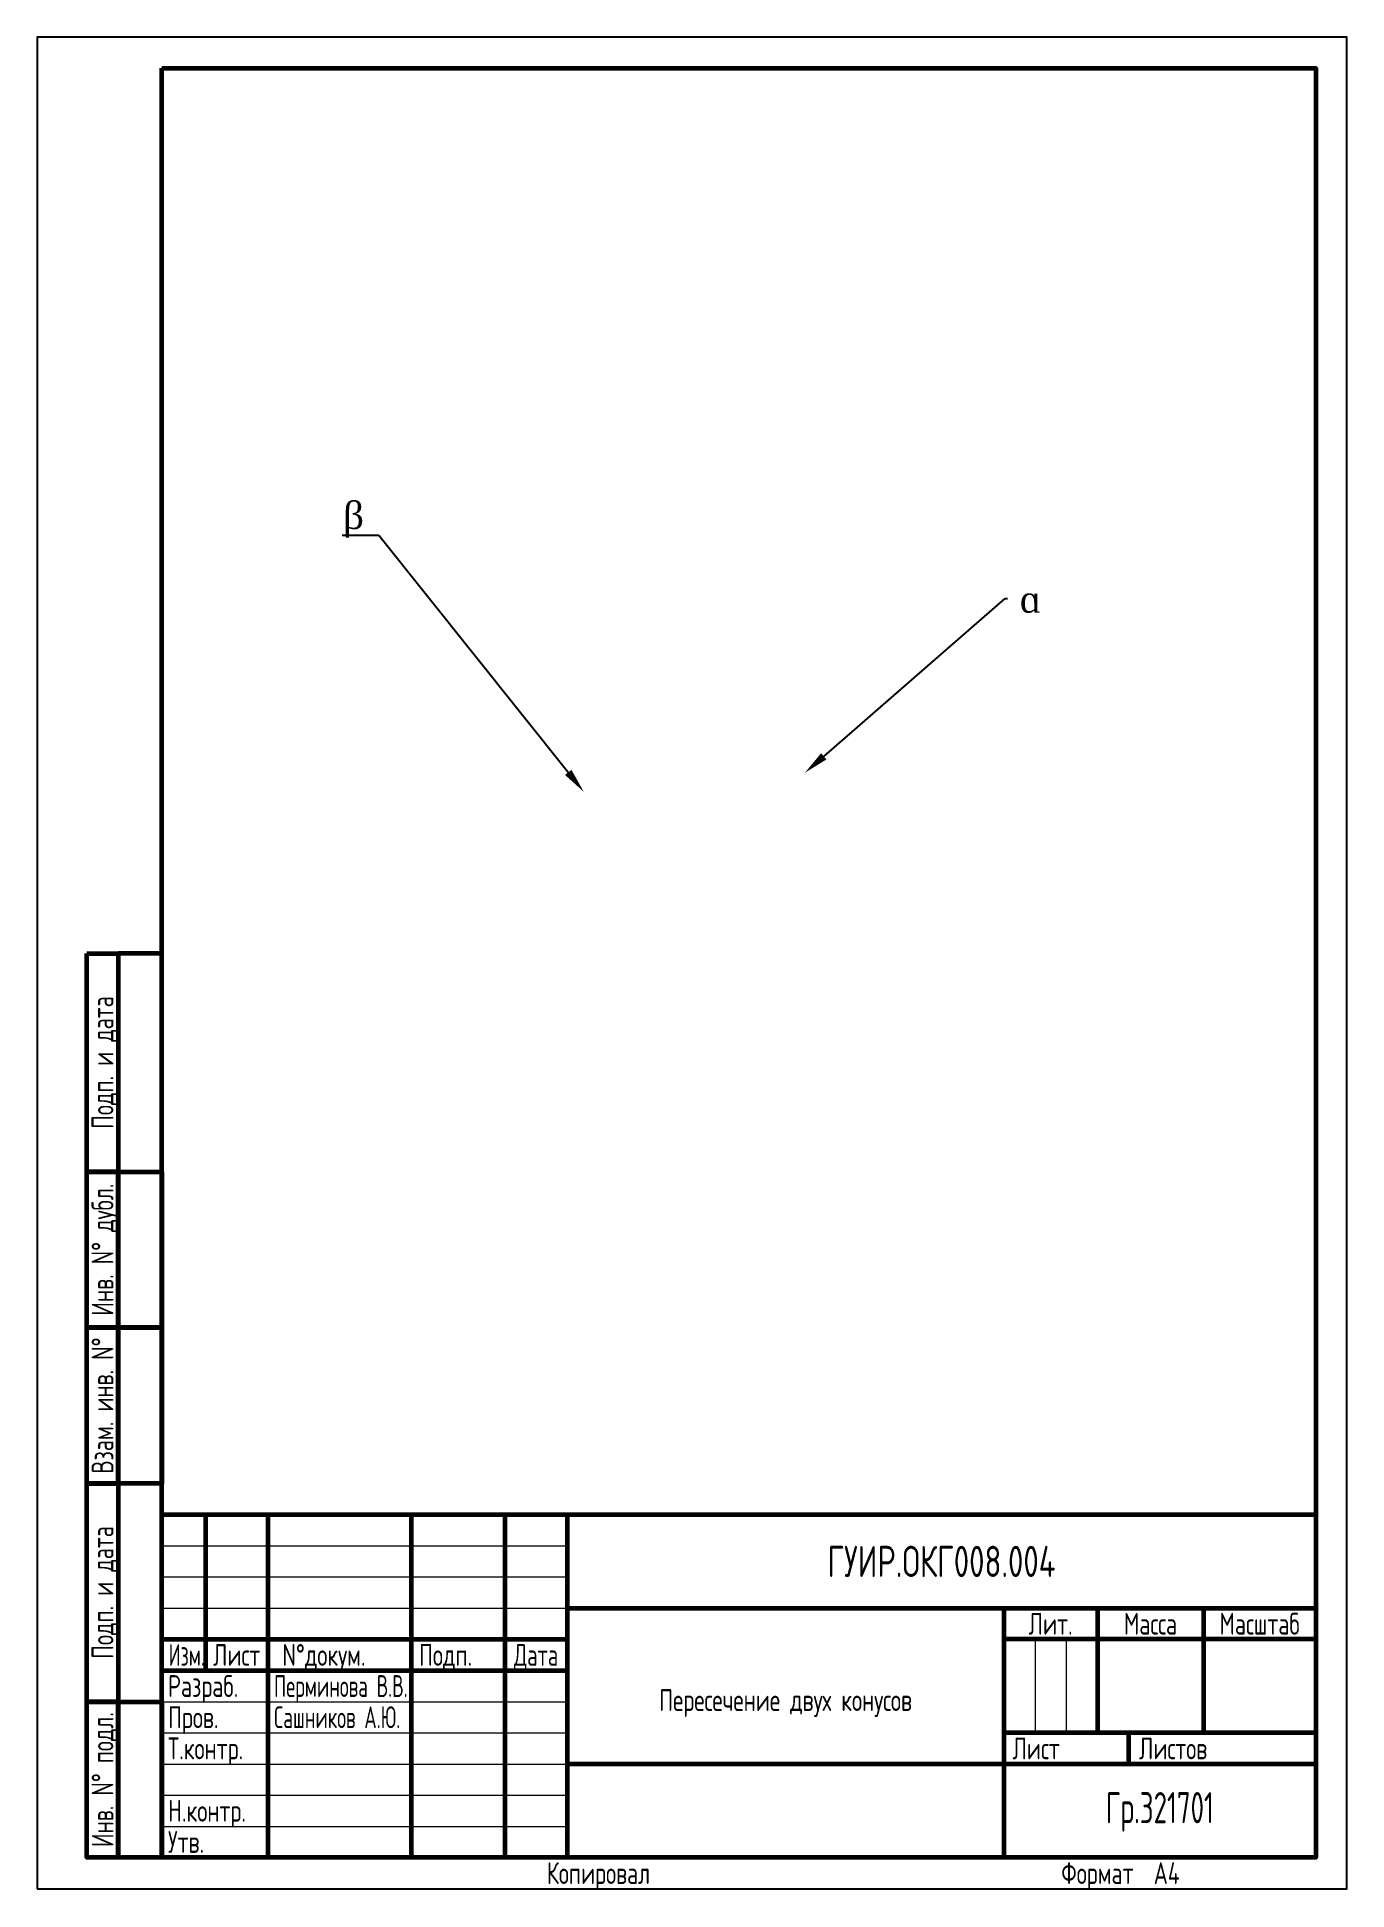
# Paper-space layout 'А4' of a CAD drawing. Header units: millimetres. Extents: x -3 to 207, y -3 to 294.
import ezdxf
from ezdxf import colors
from ezdxf.entities.mleader import LeaderData, LeaderLine
from ezdxf.enums import TextEntityAlignment as Align
from ezdxf.math import Vec2, Vec3

# ---------------------------------------------------------------- set-up
doc = ezdxf.new("R2010")
doc.units = ezdxf.units.MM
doc.linetypes.add('Сплошная', pattern=[0])
doc.layers.get('0').update_dxf_attribs({"linetype": 'Сплошная'})
doc.layers.add('VPORTS', color=3, linetype='Continuous', true_color=0x00ff00, plot=False)
doc.layers.add('РАМКА', color=7, linetype='Continuous', lineweight=60)
doc.styles.add('СПДС', font='geniso.shx', dxfattribs={"width": 0.8})

# ---------------------------------------------------------------- blocks, each defined once
blk = doc.blocks.new('*U2')
at = {"color": 0, "linetype": 'Continuous', "lineweight": 25}
blk.add_lwpolyline([(-210, 0), (0, 0), (0, 297), (-210, 297)], close=True, dxfattribs=at)
at = {"color": 0, "linetype": 'Continuous', "lineweight": -2}
for points in [[(-190, 292), (-5, 292), (-5, 5), (-190, 5)], [(-202, 150), (-197, 150), (-197, 115), (-202, 115)], [(-197, 115), (-190, 115), (-190, 150), (-197, 150)], [(-202, 115), (-197, 115), (-197, 90), (-202, 90)], [(-197, 115), (-190, 115), (-190, 90), (-197, 90)], [(-202, 90), (-197, 90), (-197, 65), (-202, 65)], [(-197, 90), (-190, 90), (-190, 65), (-197, 65)], [(-202, 65), (-197, 65), (-197, 30), (-202, 30)], [(-197, 30), (-190, 30), (-190, 65), (-197, 65)], [(-202, 30), (-197, 30), (-197, 5), (-202, 5)], [(-197, 30), (-190, 30), (-190, 5), (-197, 5)]]:
    blk.add_lwpolyline(points, close=True, dxfattribs=at)
at = {"color": 0, "linetype": 'Continuous', "lineweight": 20, "style": 'СПДС', "width": 0.8}
for s, p in [('Подп. и дата', (-199.5, 132.5)), ('Инв. N%%D дубл.', (-199.5, 102.5)), ('Взам. инв. N%%D', (-199.5, 77.5)), ('Подп. и дата', (-199.5, 47.5)), ('Инв. N%%D подл.', (-199.5, 17.5))]:
    blk.add_text(s, height=3.5, rotation=90, dxfattribs=at).set_placement(p, align=Align.MIDDLE_CENTER)
blk = doc.blocks.new('*U3')
at = {"color": 0, "linetype": 'Continuous', "lineweight": -2}
for p, q in [((-178, 55), (-178, 30)), ((-168, 55), (-168, 0)), ((-145, 55), (-145, 0)), ((-130, 55), (-130, 0)), ((-120, 55), (-120, 0)), ((-120, 40), (0, 40)), ((-50, 40), (-50, 0)), ((-35, 40), (-35, 20)), ((-18, 40), (-18, 20)), ((-185, 35), (-120, 35)), ((0, 35), (-50, 35)), ((-185, 30), (-120, 30)), ((0, 20), (-50, 20)), ((-30, 20), (-30, 15)), ((0, 15), (-120, 15))]:
    blk.add_line(p, q, dxfattribs=at)
at = {"color": 0, "linetype": 'Continuous', "lineweight": 20}
for p, q in [((-185, 50), (-120, 50)), ((-185, 45), (-120, 45)), ((-185, 40), (-120, 40)), ((-45, 35), (-45, 20)), ((-40, 35), (-40, 20)), ((-185, 25), (-120, 25)), ((-185, 20), (-120, 20)), ((-185, 15), (-120, 15)), ((-185, 10), (-120, 10)), ((-185, 5), (-120, 5))]:
    blk.add_line(p, q, dxfattribs=at)
at = {"color": 0, "linetype": 'Continuous', "lineweight": -2}
blk.add_lwpolyline([(-185, 55), (0, 55), (0, 0), (-185, 0)], close=True, dxfattribs=at)
at = {"color": 0, "linetype": 'Continuous', "lineweight": 20, "style": 'СПДС'}
for s, width, p in [('Лит.', 0.8, (-42.5, 37.5)), ('Масса', 0.8, (-26.5, 37.5)), ('Масштаб', 0.8, (-9, 37.5)), ('Изм.', 0.7, (-181, 32.5)), ('Лист', 0.8, (-173, 32.5)), ('N%%Dдокум.', 0.8, (-159, 32.5)), ('Подп.', 0.8, (-139.5, 32.5)), ('Дата', 0.75, (-125, 32.5)), ('Лист', 0.8, (-44.82, 17.5)), ('Листов', 0.8, (-22.86, 17.5)), ('Копировал', 0.8, (-115, -2.5)), ('Формат', 0.8, (-35, -2.5))]:
    blk.add_text(s, height=3.5, dxfattribs=dict(at, width=width)).set_placement(p, align=Align.MIDDLE_CENTER)
at = {"color": 0, "linetype": 'Continuous', "lineweight": 20, "style": 'СПДС', "flags": 8}
for tag, height, width, p in [('IZM1', 3.5, 0.8, (-181.5, 50.75)), ('LIST1', 3.5, 0.8, (-173, 50.75)), ('NDOC1', 3.5, 0.7, (-157, 50.75)), ('DAT1', 3.5, 0.6, (-125, 50.75)), ('IZM2', 3.5, 0.8, (-181.5, 45.75)), ('LIST2', 3.5, 0.8, (-173, 45.75)), ('NDOC2', 3.5, 0.7, (-157, 45.75)), ('DAT2', 3.5, 0.6, (-125, 45.75)), ('OBOZNACHEN', 5, 0.8, (-60, 45)), ('IZM3', 3.5, 0.8, (-181.5, 40.75)), ('LIST3', 3.5, 0.8, (-173, 40.75)), ('NDOC3', 3.5, 0.7, (-157, 40.75)), ('DAT3', 3.5, 0.6, (-125, 40.75)), ('IZM4', 3.5, 0.8, (-181.5, 35.75)), ('LIST4', 3.5, 0.8, (-173, 35.75)), ('NDOC4', 3.5, 0.7, (-157, 35.75)), ('DAT4', 3.5, 0.6, (-125, 35.75)), ('NAME-PRODUKT1', 3.5, 0.8, (-85, 32.5)), ('NAME-PRODUKT2', 3.5, 0.8, (-85, 28)), ('DATE1', 3.5, 0.6, (-125, 25.75)), ('NAME-PRODUKT3', 3.5, 0.8, (-85, 23.5)), ('DATE2', 3.5, 0.6, (-125, 20.75)), ('DATE3', 3.5, 0.6, (-125, 15.75)), ('NAME-DOCUMENT', 3.5, 0.8, (-84.97, 16.5)), ('DATE4', 3.5, 0.6, (-125, 10.75)), ('NAME-MAT1', 3.5, 0.8, (-85, 10)), ('DATE5', 3.5, 0.6, (-125, 5.75)), ('NAME-MAT2', 3.5, 0.8, (-85, 5.5)), ('ORGANIZATION', 5, 0.7, (-25, 5.5)), ('ORGANIZATION1', 3.5, 0.8, (-25, 8)), ('ORGANIZATION2', 3.5, 0.8, (-25, 3)), ('DATE6', 3.5, 0.6, (-125, 0.75)), ('NAME-MAT3', 3.5, 0.8, (-85, 1))]:
    blk.add_attdef(tag, text='', height=height, dxfattribs=dict(at, width=width)).set_placement(p, align=Align.CENTER)
for tag, p, width in [('JOB1', (-184, 25.75), 0.8), ('NAME1', (-167, 25.75), 0.7), ('JOB2', (-184, 20.75), 0.8), ('NAME2', (-167, 20.75), 0.7), ('JOB3', (-184, 15.75), 0.8), ('NAME3', (-167, 15.75), 0.7), ('JOB4', (-184, 10.75), 0.8), ('NAME4', (-167, 10.75), 0.7), ('JOB5', (-184, 5.75), 0.8), ('NAME5', (-167, 5.75), 0.7), ('JOB6', (-184, 0.75), 0.8), ('NAME6', (-167, 0.75), 0.7), ('FORMAT', (-25.97, -4.25), 0.8)]:
    blk.add_attdef(tag, p, '', height=3.5, dxfattribs=dict(at, width=width))
at = {"color": 0, "linetype": 'Continuous', "lineweight": 20, "style": 'СПДС', "width": 0.8, "flags": 8}
for tag, p in [('STAGE', (-47.5, 27.5)), ('MASSA', (-26.5, 27.5)), ('SCALE', (-9, 27.5)), ('LIST', (-35, 17.5)), ('LISTS', (-8.32, 17.5))]:
    blk.add_attdef(tag, text='', height=3.5, dxfattribs=at).set_placement(p, align=Align.MIDDLE_CENTER)

psp = doc.layouts.new('А4')

# ---------------------------------------------------------------- block references
at = {"layer": 'РАМКА'}
psp.add_blockref('*U2', (206.66, -3.06), dxfattribs=at)
ref = psp.add_blockref('*U3', (201.66, 1.94), dxfattribs=at)
ref.add_attrib('OBOZNACHEN', 'ГУИР.ОКГ008.004', dxfattribs={"layer": '0', "color": 0, "linetype": 'Continuous', "lineweight": 20, "height": 5, "style": 'СПДС', "width": 0.8}).set_placement((141.66, 46.94), align=Align.CENTER)
ref.add_attrib('NAME-PRODUKT3', 'Пересечение двух конусов', dxfattribs={"layer": '0', "color": 0, "linetype": 'Continuous', "lineweight": 20, "height": 3.5, "style": 'СПДС', "width": 0.8}).set_placement((116.66, 25.44), align=Align.CENTER)
ref.add_attrib('ORGANIZATION', 'Гр.321701', dxfattribs={"layer": '0', "color": 0, "linetype": 'Continuous', "lineweight": 20, "height": 5, "style": 'СПДС', "width": 0.7}).set_placement((176.66, 7.44), align=Align.CENTER)
ref.add_attrib('JOB1', 'Разраб.', (17.66, 27.69), dxfattribs={"layer": '0', "color": 0, "linetype": 'Continuous', "lineweight": 20, "height": 3.5, "style": 'СПДС', "width": 0.8})
ref.add_attrib('NAME1', 'Перминова В.В.', (34.66, 27.69), dxfattribs={"layer": '0', "color": 0, "linetype": 'Continuous', "lineweight": 20, "height": 3.5, "style": 'СПДС', "width": 0.7})
ref.add_attrib('JOB2', 'Пров.', (17.66, 22.69), dxfattribs={"layer": '0', "color": 0, "linetype": 'Continuous', "lineweight": 20, "height": 3.5, "style": 'СПДС', "width": 0.8})
ref.add_attrib('NAME2', 'Сашников А.Ю.', (34.66, 22.69), dxfattribs={"layer": '0', "color": 0, "linetype": 'Continuous', "lineweight": 20, "height": 3.5, "style": 'СПДС', "width": 0.7})
ref.add_attrib('JOB3', 'Т.контр.', (17.66, 17.69), dxfattribs={"layer": '0', "color": 0, "linetype": 'Continuous', "lineweight": 20, "height": 3.5, "style": 'СПДС', "width": 0.8})
ref.add_attrib('JOB5', 'Н.контр.', (17.66, 7.69), dxfattribs={"layer": '0', "color": 0, "linetype": 'Continuous', "lineweight": 20, "height": 3.5, "style": 'СПДС', "width": 0.8})
ref.add_attrib('JOB6', 'Утв.', (17.66, 2.69), dxfattribs={"layer": '0', "color": 0, "linetype": 'Continuous', "lineweight": 20, "height": 3.5, "style": 'СПДС', "width": 0.8})
ref.add_attrib('FORMAT', 'A4', (175.69, -2.31), dxfattribs={"layer": '0', "color": 0, "linetype": 'Continuous', "lineweight": 20, "height": 3.5, "style": 'СПДС', "width": 0.8})

# ---------------------------------------------------------------- leaders
ml = psp.add_multileader_mtext('Standard')
ml.set_content('{\\fTimes New Roman|b0|i0|c0|p18;\\H1.08333x;\\C256;β}', color=256)
ml.set_leader_properties()
ml.build(insert=Vec2(0, 0))
ml.multileader.update_dxf_attribs({"text_right_attachment_type": 6, "dogleg_length": 0.36})
ctx = ml.context
ctx.base_point, ctx.plane_origin = Vec3(44.38, 216.68), Vec3(84.32, 172.87)
ctx.right_attachment, ctx.text_align_type = 6, 2
notes = []
notes.append((ctx, [(0, (1, 1, 0), (51.43, 214), (-1, 0), 0.36, [(0, [(84.32, 172.87)], 0, [])])]))
ctx.mtext.insert, ctx.mtext.alignment, ctx.mtext.flow_direction = Vec3(49.07, 219.37), 3, 5
ml = psp.add_multileader_mtext('Standard')
ml.set_content('{\\fTimes New Roman|b0|i0|c0|p18;\\H1.08333x;\\C256;ɑ}', color=256)
ml.set_leader_properties()
ml.build(insert=Vec2(0, 0))
ml.multileader.update_dxf_attribs({"text_right_attachment_type": 6, "dogleg_length": 0.36})
ctx = ml.context
ctx.base_point, ctx.plane_origin = Vec3(152.23, 203.91), Vec3(119.77, 175.94)
ctx.right_attachment = 6
notes.append((ctx, [(0, (1, 1, 0), (151.87, 203.91), (1, 0), 0.36, [(0, [(119.77, 175.94)], 0, [])])]))
ctx.mtext.insert, ctx.mtext.flow_direction = Vec3(154.23, 205.95), 5
for ctx, leaders in notes:
    for number, flags, end, landing, length, lines in leaders:
        leader = LeaderData()
        leader.index, (leader.has_last_leader_line, leader.has_dogleg_vector, leader.attachment_direction) = number, flags
        leader.last_leader_point, leader.dogleg_vector, leader.dogleg_length = Vec3(end), Vec3(landing), length
        for number, points, colour, breaks in lines:
            line = LeaderLine()
            line.index, line.vertices, line.color, line.breaks = number, Vec3.list(points), colors.encode_raw_color(colour), breaks
            leader.lines.append(line)
        ctx.leaders.append(leader)

# ---------------------------------------------------------------- viewports
at = {"layer": 'VPORTS'}
psp.add_viewport(center=(109.16, 172.94), size=(185, 232), view_center_point=(210, 148.5), view_height=232, dxfattribs=at)

doc.saveas('drawing.dxf')
